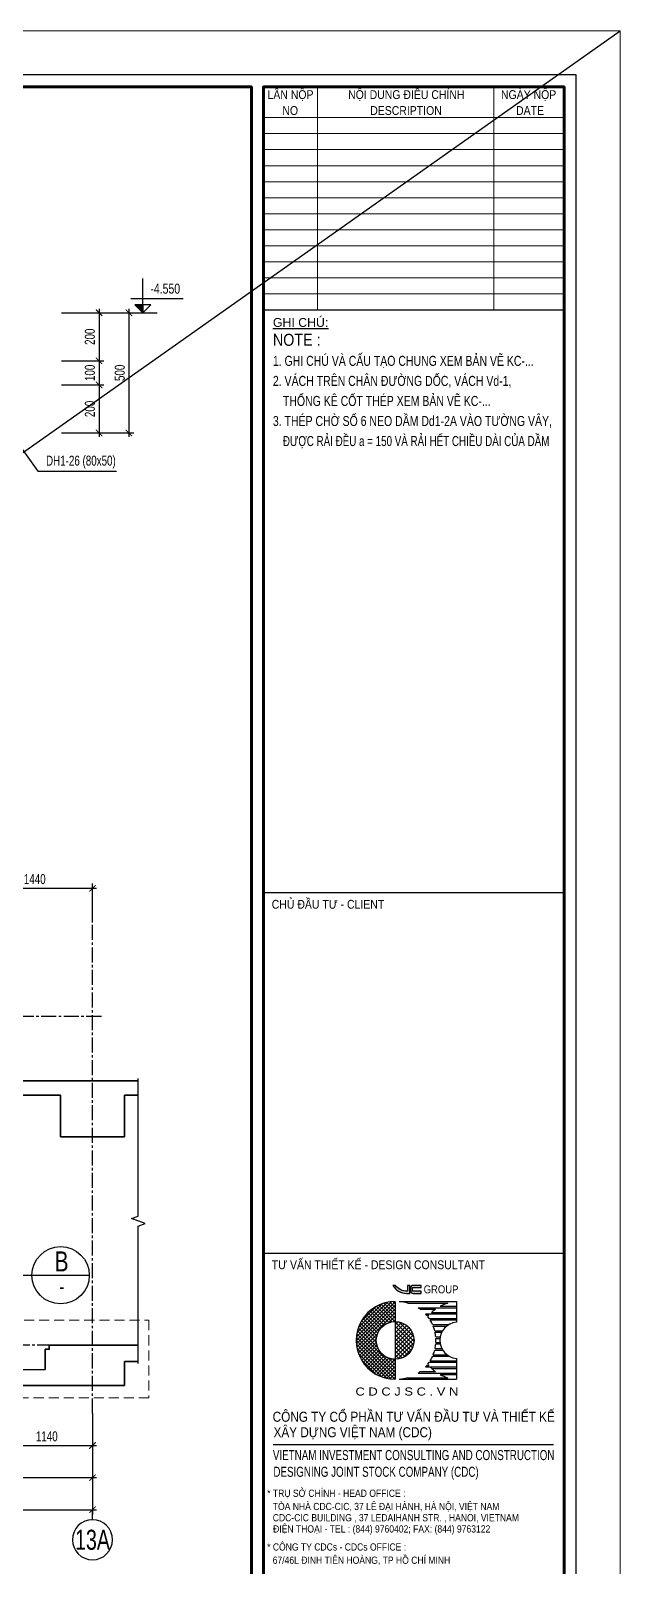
# Model space of a CAD drawing. Header units: millimetres. Extents: x 0 to 168200, y 0 to 59400.
# Drawn here: x 69396 to 84100, y 21098 to 59400 of the extents above; entities that cross this region are included whole.
import ezdxf
from ezdxf.enums import TextEntityAlignment as Align

# ---------------------------------------------------------------- set-up
doc = ezdxf.new("R2010")
doc.units = ezdxf.units.MM
doc.header["$LTSCALE"] = 500
doc.header["$MEASUREMENT"] = 0
doc.linetypes.add('CENTER2', pattern=[1.125, 0.75, -0.125, 0.125, -0.125])
doc.linetypes.add('DASHED', pattern=[0.75, 0.5, -0.25])
doc.layers.get('DEFPOINTS').update_dxf_attribs({"lineweight": 15})
doc.layers.add('02.CDC.DIM', color=1, linetype='Continuous', lineweight=20)
for name, color, linetype in [('CDC -TEXT KHUNG', 7, 'Continuous'), ('CDC-KHUNGTEN', 9, 'Continuous'), ('CDC.01.AXIS', 160, 'CENTER2'), ('CDC.02.DIM', 1, 'Continuous'), ('CDC.03.BORDER', 3, 'Continuous'), ('CDC.06.TEXT', 2, 'Continuous'), ('CDC.10.HATCH', 251, 'Continuous'), ('CDC.11.NOTE', 8, 'Continuous')]:
    doc.layers.add(name, color=color, linetype=linetype)
doc.layers.add('KCS_Plotter', color=11, linetype='Continuous', plot=False)
doc.styles.add('Arial', font='arial.ttf', dxfattribs={"height": 663.884731})
doc.styles.add('Arial_4', font='arial.ttf', dxfattribs={"width": 0.75, "height": 3})
doc.styles.add('BIGTEXT', font='arial.ttf', dxfattribs={"width": 0.8})
doc.styles.add('KCS_SMTEXT', font='arial.ttf', dxfattribs={"width": 0.7})
doc.styles.add('KT CDC', font='arial.ttf', dxfattribs={"width": 0.85})
doc.styles.add('SMTEXT', font='arial.ttf', dxfattribs={"width": 0.7})
doc.dimstyles.new('KCS_DIM100 SC2', dxfattribs={"dimscale": 100, "dimtxt": 2.5, "dimasz": 1.6, "dimexe": 1.2, "dimexo": 0, "dimgap": 1, "dimtad": 1, "dimdec": 0, "dimlfac": 0.5, "dimzin": 0, "dimdsep": 46, "dimtxsty": 'KCS_SMTEXT', "dimblk": 'ARCHTICK', "dimcen": 0, "dimdle": 1, "dimclrd": 256, "dimclre": 256, "dimclrt": 2, "dimadec": 0, "dimazin": 0, "dimtfac": 1, "dimtdec": 0, "dimtix": 1, "dimtmove": 2, "dimatfit": 3, "dimfxl": 1, "dimtolj": 1, "dimtzin": 0, "dimarcsym": 0})
doc.dimstyles.new('KCS_DIM100 SC6', dxfattribs={"dimscale": 100, "dimtxt": 2.5, "dimasz": 1.6, "dimexe": 1.2, "dimexo": 0, "dimgap": 1, "dimtad": 1, "dimdec": 0, "dimlfac": 0.166667, "dimzin": 0, "dimdsep": 46, "dimtxsty": 'KCS_SMTEXT', "dimblk": 'ARCHTICK', "dimcen": 0, "dimdle": 1, "dimclrd": 256, "dimclre": 256, "dimclrt": 2, "dimadec": 0, "dimazin": 0, "dimtfac": 1, "dimtdec": 0, "dimtix": 1, "dimtmove": 2, "dimatfit": 3, "dimfxl": 1, "dimtolj": 1, "dimtzin": 0, "dimarcsym": 0})

# ---------------------------------------------------------------- blocks, each defined once
blk = doc.blocks.new('_ArchTick')
at = {"color": 0, "linetype": 'ByBlock', "const_width": 0.15}
blk.add_lwpolyline([(-0.5, -0.5), (0.5, 0.5)], dxfattribs=at)
blk = doc.blocks.new('*D11')
at = {"layer": 'CDC.02.DIM', "lineweight": -2, "transparency": 16777216}
for p, q in [((53396, 24910), (53396, 23190)), ((70936, 24910), (70936, 23190)), ((53296, 23310), (71036, 23310))]:
    blk.add_line(p, q, dxfattribs=at)
at = {"layer": 'DEFPOINTS', "color": 0, "transparency": 16777216}
for p in [(53396, 24910), (70936, 24910), (70936, 23310)]:
    blk.add_point(p, dxfattribs=at)
at = {"layer": 'CDC.02.DIM', "lineweight": -2, "transparency": 16777216, "xscale": 160, "yscale": 160, "zscale": 160, "rotation": 180}
blk.add_blockref('_ArchTick', (53396, 23310), dxfattribs=at)
at = {"layer": 'CDC.02.DIM', "lineweight": -2, "transparency": 16777216, "xscale": 160, "yscale": 160, "zscale": 160}
blk.add_blockref('_ArchTick', (70936, 23310), dxfattribs=at)
at = {"layer": 'CDC.02.DIM', "color": 2, "transparency": 16777216, "insert": (62166, 23538), "char_height": 250, "attachment_point": 5, "style": 'KCS_SMTEXT'}
blk.add_mtext('\\A1;8770', dxfattribs=at)
blk = doc.blocks.new('*D41')
at = {"layer": 'CDC.02.DIM', "lineweight": -2, "transparency": 16777216}
for p, q in [((70164, 52366), (71220, 52366)), ((71100, 52466), (71100, 51066)), ((70164, 51166), (71220, 51166))]:
    blk.add_line(p, q, dxfattribs=at)
at = {"layer": 'DEFPOINTS', "color": 0, "transparency": 16777216}
for p in [(70164, 52366), (70164, 51166), (71100, 51166)]:
    blk.add_point(p, dxfattribs=at)
at = {"layer": 'CDC.02.DIM', "lineweight": -2, "transparency": 16777216, "xscale": 160, "yscale": 160, "zscale": 160}
for p, rotation in [((71100, 52366), 90), ((71100, 51166), 270)]:
    blk.add_blockref('_ArchTick', p, dxfattribs=dict(at, rotation=rotation))
at = {"layer": 'CDC.02.DIM', "color": 2, "transparency": 16777216, "insert": (70872, 51766), "char_height": 250, "attachment_point": 5, "rotation": 90, "style": 'KCS_SMTEXT'}
blk.add_mtext('\\A1;200', dxfattribs=at)
blk = doc.blocks.new('*D42')
at = {"layer": 'CDC.02.DIM', "lineweight": -2, "transparency": 16777216}
for p, q in [((70164, 51166), (71220, 51166)), ((71100, 51266), (71100, 50466)), ((70164, 50566), (71220, 50566))]:
    blk.add_line(p, q, dxfattribs=at)
at = {"layer": 'DEFPOINTS', "color": 0, "transparency": 16777216}
for p in [(70164, 51166), (70164, 50566), (71100, 50566)]:
    blk.add_point(p, dxfattribs=at)
at = {"layer": 'CDC.02.DIM', "lineweight": -2, "transparency": 16777216, "xscale": 160, "yscale": 160, "zscale": 160}
for p, rotation in [((71100, 51166), 90), ((71100, 50566), 270)]:
    blk.add_blockref('_ArchTick', p, dxfattribs=dict(at, rotation=rotation))
at = {"layer": 'CDC.02.DIM', "color": 2, "transparency": 16777216, "insert": (70872, 50866), "char_height": 250, "attachment_point": 5, "rotation": 90, "style": 'KCS_SMTEXT'}
blk.add_mtext('\\A1;100', dxfattribs=at)
blk = doc.blocks.new('*D43')
at = {"layer": 'CDC.02.DIM', "lineweight": -2, "transparency": 16777216}
for p, q in [((70164, 50566), (71220, 50566)), ((71100, 50666), (71100, 49266)), ((70164, 49366), (71220, 49366))]:
    blk.add_line(p, q, dxfattribs=at)
at = {"layer": 'DEFPOINTS', "color": 0, "transparency": 16777216}
for p in [(70164, 50566), (70164, 49366), (71100, 49366)]:
    blk.add_point(p, dxfattribs=at)
at = {"layer": 'CDC.02.DIM', "lineweight": -2, "transparency": 16777216, "xscale": 160, "yscale": 160, "zscale": 160}
for p, rotation in [((71100, 50566), 90), ((71100, 49366), 270)]:
    blk.add_blockref('_ArchTick', p, dxfattribs=dict(at, rotation=rotation))
at = {"layer": 'CDC.02.DIM', "color": 2, "transparency": 16777216, "insert": (70872, 49966), "char_height": 250, "attachment_point": 5, "rotation": 90, "style": 'KCS_SMTEXT'}
blk.add_mtext('\\A1;200', dxfattribs=at)
blk = doc.blocks.new('*D44')
at = {"layer": 'CDC.02.DIM', "lineweight": -2, "transparency": 16777216}
for p, q in [((70164, 52366), (71965, 52366)), ((71845, 52466), (71845, 49266)), ((70164, 49366), (71965, 49366))]:
    blk.add_line(p, q, dxfattribs=at)
at = {"layer": 'DEFPOINTS', "color": 0, "transparency": 16777216}
for p in [(70164, 52366), (70164, 49366), (71845, 49366)]:
    blk.add_point(p, dxfattribs=at)
at = {"layer": 'CDC.02.DIM', "lineweight": -2, "transparency": 16777216, "xscale": 160, "yscale": 160, "zscale": 160}
for p, rotation in [((71845, 52366), 90), ((71845, 49366), 270)]:
    blk.add_blockref('_ArchTick', p, dxfattribs=dict(at, rotation=rotation))
at = {"layer": 'CDC.02.DIM', "color": 2, "transparency": 16777216, "insert": (71618, 50866), "char_height": 250, "attachment_point": 5, "rotation": 90, "style": 'KCS_SMTEXT'}
blk.add_mtext('\\A1;500', dxfattribs=at)
blk = doc.blocks.new('*D63')
at = {"layer": 'CDC.02.DIM', "lineweight": -2, "transparency": 16777216}
for p, q in [((68656, 24910), (68656, 23990)), ((70936, 24910), (70936, 23990)), ((68556, 24110), (71036, 24110))]:
    blk.add_line(p, q, dxfattribs=at)
at = {"layer": 'DEFPOINTS', "color": 0, "transparency": 16777216}
for p in [(68656, 24910), (70936, 24910), (70936, 24110)]:
    blk.add_point(p, dxfattribs=at)
at = {"layer": 'CDC.02.DIM', "lineweight": -2, "transparency": 16777216, "xscale": 160, "yscale": 160, "zscale": 160, "rotation": 180}
blk.add_blockref('_ArchTick', (68656, 24110), dxfattribs=at)
at = {"layer": 'CDC.02.DIM', "lineweight": -2, "transparency": 16777216, "xscale": 160, "yscale": 160, "zscale": 160}
blk.add_blockref('_ArchTick', (70936, 24110), dxfattribs=at)
at = {"layer": 'CDC.02.DIM', "color": 2, "transparency": 16777216, "insert": (69796, 24338), "char_height": 250, "attachment_point": 5, "style": 'KCS_SMTEXT'}
blk.add_mtext('\\A1;1140', dxfattribs=at)
blk = doc.blocks.new('*D148')
at = {"layer": 'CDC.02.DIM', "lineweight": -2, "transparency": 16777216}
for p, q in [((20496, 24910), (20496, 22390)), ((70936, 24110), (70936, 22390)), ((20396, 22510), (71036, 22510))]:
    blk.add_line(p, q, dxfattribs=at)
at = {"layer": 'DEFPOINTS', "color": 0, "transparency": 16777216}
for p in [(20496, 24910), (70936, 24110), (70936, 22510)]:
    blk.add_point(p, dxfattribs=at)
at = {"layer": 'CDC.02.DIM', "lineweight": -2, "transparency": 16777216, "xscale": 160, "yscale": 160, "zscale": 160, "rotation": 180}
blk.add_blockref('_ArchTick', (20496, 22510), dxfattribs=at)
at = {"layer": 'CDC.02.DIM', "lineweight": -2, "transparency": 16777216, "xscale": 160, "yscale": 160, "zscale": 160}
blk.add_blockref('_ArchTick', (70936, 22510), dxfattribs=at)
at = {"layer": 'CDC.02.DIM', "color": 2, "transparency": 16777216, "insert": (45716, 22738), "char_height": 250, "attachment_point": 5, "style": 'KCS_SMTEXT'}
blk.add_mtext('\\A1;25220', dxfattribs=at)
blk = doc.blocks.new('*D161')
at = {"layer": 'CDC.02.DIM', "lineweight": -2, "transparency": 16777216}
for p, q in [((67956, 38010), (71036, 38010)), ((68056, 37210), (68056, 38130)), ((70936, 37210), (70936, 38130))]:
    blk.add_line(p, q, dxfattribs=at)
at = {"layer": 'DEFPOINTS', "color": 0, "transparency": 16777216}
for p in [(70936, 38010), (68056, 37210), (70936, 37210)]:
    blk.add_point(p, dxfattribs=at)
at = {"layer": 'CDC.02.DIM', "lineweight": -2, "transparency": 16777216, "xscale": 160, "yscale": 160, "zscale": 160, "rotation": 180}
blk.add_blockref('_ArchTick', (68056, 38010), dxfattribs=at)
at = {"layer": 'CDC.02.DIM', "lineweight": -2, "transparency": 16777216, "xscale": 160, "yscale": 160, "zscale": 160}
blk.add_blockref('_ArchTick', (70936, 38010), dxfattribs=at)
at = {"layer": 'CDC.02.DIM', "color": 2, "transparency": 16777216, "insert": (69496, 38238), "char_height": 250, "attachment_point": 5, "style": 'KCS_SMTEXT'}
blk.add_mtext('\\A1;1440', dxfattribs=at)
blk = doc.blocks.new('_Axis name')
at = {"layer": 'CDC.02.DIM'}
blk.add_line((0, 2.5), (0, 0), dxfattribs=at)
blk.add_circle((0, 7.5), 5, dxfattribs=at)
at = {"layer": 'CDC.02.DIM', "style": 'BIGTEXT', "width": 0.75}
blk.add_attdef('.', text='', height=5, dxfattribs=at).set_placement((0, 7.5), align=Align.MIDDLE)
blk = doc.blocks.new('CDTA1')
at = {"layer": 'CDC-KHUNGTEN', "color": 6, "lineweight": 25}
blk.add_line((0, 90), (-75, 90), dxfattribs=at)
at = {"layer": 'CDC-KHUNGTEN', "color": 6, "style": 'KT CDC', "width": 0.85}
blk.add_text('CHỦ ĐẦU TƯ - CLIENT', height=2.2, dxfattribs=at).set_placement((-72.93, 86))
blk = doc.blocks.new('LOGOmoi')
at = {"layer": 'CDC -TEXT KHUNG'}
h = blk.add_hatch(color=1, dxfattribs=at)
h.paths.add_polyline_path([(1.46, 5.45), (1.26, 5.45), (1.26, 4.88), (1.21, 4.88, -0.237912), (0.06, 5.45), (-0.2, 5.45, 0.272847), (1.14, 4.66), (1.46, 4.66)])
h.paths.add_polyline_path([(2.59, 5.45), (1.8, 5.45, 0.414214), (1.54, 5.2), (1.54, 4.92, 0.414214), (1.8, 4.66), (2.59, 4.66), (2.59, 4.87), (1.8, 4.87, -0.414214), (1.74, 4.92), (1.74, 5.2, -0.414214), (1.8, 5.25), (2.59, 5.25)])
h = blk.add_hatch(dxfattribs=at)
h.set_pattern_fill('ANSI37', color=102, scale=2.293939, angle=360, style=0)
h.set_pattern_definition([(45, (-2844.4439, 636.61023), (-0.178426552, 0.178426553), []), (135, (-2844.4439, 636.61023), (-0.178426552, -0.178426553), [])])
edge = h.paths.add_edge_path()
edge.add_arc((0.02, 0), 1.87, 90, 270)
edge.add_line((0.02, -1.88), (0.02, -3.84))
edge.add_line((0.02, -3.84), (-0.17, -3.84))
edge.add_line((-0.17, -3.84), (-0.36, -3.83))
edge.add_line((-0.36, -3.83), (-0.55, -3.8))
edge.add_line((-0.55, -3.8), (-0.73, -3.77))
edge.add_line((-0.73, -3.77), (-0.92, -3.73))
edge.add_line((-0.92, -3.73), (-1.1, -3.68))
edge.add_line((-1.1, -3.68), (-1.28, -3.62))
edge.add_line((-1.28, -3.62), (-1.45, -3.55))
edge.add_line((-1.45, -3.55), (-1.63, -3.48))
edge.add_line((-1.63, -3.48), (-1.79, -3.39))
edge.add_line((-1.79, -3.39), (-1.96, -3.3))
edge.add_line((-1.96, -3.3), (-2.12, -3.2))
edge.add_line((-2.12, -3.2), (-2.27, -3.09))
edge.add_line((-2.27, -3.09), (-2.42, -2.97))
edge.add_line((-2.42, -2.97), (-2.56, -2.85))
edge.add_line((-2.56, -2.85), (-2.7, -2.72))
edge.add_line((-2.7, -2.72), (-2.83, -2.58))
edge.add_line((-2.83, -2.58), (-2.95, -2.44))
edge.add_line((-2.95, -2.44), (-3.07, -2.29))
edge.add_line((-3.07, -2.29), (-3.18, -2.14))
edge.add_line((-3.18, -2.14), (-3.28, -1.98))
edge.add_line((-3.28, -1.98), (-3.37, -1.81))
edge.add_line((-3.37, -1.81), (-3.46, -1.64))
edge.add_line((-3.46, -1.64), (-3.53, -1.47))
edge.add_line((-3.53, -1.47), (-3.6, -1.3))
edge.add_line((-3.6, -1.3), (-3.66, -1.12))
edge.add_line((-3.66, -1.12), (-3.71, -0.93))
edge.add_line((-3.71, -0.93), (-3.75, -0.75))
edge.add_line((-3.75, -0.75), (-3.79, -0.56))
edge.add_line((-3.79, -0.56), (-3.81, -0.38))
edge.add_line((-3.81, -0.38), (-3.82, -0.19))
edge.add_line((-3.82, -0.19), (-3.83, 0))
edge.add_line((-3.83, 0), (-3.82, 0.19))
edge.add_line((-3.82, 0.19), (-3.81, 0.38))
edge.add_line((-3.81, 0.38), (-3.79, 0.56))
edge.add_line((-3.79, 0.56), (-3.75, 0.75))
edge.add_line((-3.75, 0.75), (-3.71, 0.93))
edge.add_line((-3.71, 0.93), (-3.66, 1.12))
edge.add_line((-3.66, 1.12), (-3.6, 1.3))
edge.add_line((-3.6, 1.3), (-3.53, 1.47))
edge.add_line((-3.53, 1.47), (-3.46, 1.64))
edge.add_line((-3.46, 1.64), (-3.37, 1.81))
edge.add_line((-3.37, 1.81), (-3.28, 1.98))
edge.add_line((-3.28, 1.98), (-3.18, 2.14))
edge.add_line((-3.18, 2.14), (-3.07, 2.29))
edge.add_line((-3.07, 2.29), (-2.95, 2.44))
edge.add_line((-2.95, 2.44), (-2.83, 2.58))
edge.add_line((-2.83, 2.58), (-2.7, 2.72))
edge.add_line((-2.7, 2.72), (-2.56, 2.85))
edge.add_line((-2.56, 2.85), (-2.42, 2.97))
edge.add_line((-2.42, 2.97), (-2.27, 3.09))
edge.add_line((-2.27, 3.09), (-2.12, 3.2))
edge.add_line((-2.12, 3.2), (-1.96, 3.3))
edge.add_line((-1.96, 3.3), (-1.79, 3.39))
edge.add_line((-1.79, 3.39), (-1.63, 3.48))
edge.add_line((-1.63, 3.48), (-1.45, 3.55))
edge.add_line((-1.45, 3.55), (-1.28, 3.62))
edge.add_line((-1.28, 3.62), (-1.1, 3.68))
edge.add_line((-1.1, 3.68), (-0.92, 3.73))
edge.add_line((-0.92, 3.73), (-0.73, 3.77))
edge.add_line((-0.73, 3.77), (-0.55, 3.8))
edge.add_line((-0.55, 3.8), (-0.36, 3.83))
edge.add_line((-0.36, 3.83), (-0.17, 3.84))
edge.add_line((-0.17, 3.84), (0.02, 3.84))
edge.add_line((0.02, 3.84), (0.02, 1.87))
h = blk.add_hatch(dxfattribs=at)
h.set_pattern_fill('ANSI37', color=1, scale=2.293939, angle=360, style=0)
h.set_pattern_definition([(45, (-486.53502, -144.21504), (-0.20275745, 0.20275745), []), (135, (-486.53502, -144.21504), (-0.20275745, -0.20275745), [])])
h.paths.add_polyline_path([(0.02, 1.87), (0.02, -1.81), (0.02, -1.88, 0.414214), (1.89, 0, 0.414214)])
at = {"layer": 'CDC -TEXT KHUNG', "color": 102}
for p, q in [((0.02, 3.84), (0.02, -1.81)), ((0.42, 3.85), (6.1, 3.85)), ((1.28, 3.7), (5.24, 3.7)), ((2.3, 3.24), (6.1, 3.24)), ((2.51, 3.09), (4.01, 3.09)), ((4.47, 3.39), (6.1, 3.39)), ((6.1, 3.85), (6.1, 1.81)), ((3.03, 2.63), (6.1, 2.63)), ((3.16, 2.49), (3.36, 2.49)), ((3.4, 2.17), (6.1, 2.17)), ((3.49, 2.03), (6.1, 2.03)), ((3.64, 2.78), (6.1, 2.78)), ((3.74, 1.57), (5.37, 1.57)), ((3.8, 1.42), (5.15, 1.42)), ((3.95, 0.96), (4.75, 0.96)), ((3.98, 0.81), (4.66, 0.81)), ((4.05, 0.35), (4.51, 0.35)), ((4.06, 0.2), (4.49, 0.2)), ((3.8, -1.42), (5.15, -1.42)), ((3.95, -0.96), (4.75, -0.96)), ((3.98, -0.81), (4.66, -0.81)), ((4.05, -0.35), (4.51, -0.35)), ((4.06, -0.2), (4.49, -0.2)), ((0.02, -1.81), (0.02, -3.84)), ((3.03, -2.63), (6.1, -2.63)), ((3.16, -2.49), (3.36, -2.49)), ((3.4, -2.17), (6.1, -2.17)), ((3.49, -2.03), (6.1, -2.03)), ((3.64, -2.78), (6.1, -2.78)), ((3.74, -1.57), (5.37, -1.57)), ((6.1, -1.79), (6.1, -3.84)), ((0.01, -3.84), (0.02, -3.84)), ((0.42, -3.84), (6.1, -3.84)), ((1.28, -3.7), (5.24, -3.7)), ((2.3, -3.24), (6.1, -3.24)), ((2.51, -3.09), (4.01, -3.09)), ((4.47, -3.39), (6.1, -3.39))]:
    blk.add_line(p, q, dxfattribs=at)
at = {"layer": 'CDC -TEXT KHUNG'}
blk.add_line((3.78, 1.21), (3.78, 1.21), dxfattribs=at)
at = {"layer": 'CDC -TEXT KHUNG', "color": 1}
for points in [[(1.46, 5.45), (1.26, 5.45), (1.26, 4.88), (1.21, 4.88, -0.237912), (0.06, 5.45), (-0.2, 5.45, 0.272847), (1.14, 4.66), (1.46, 4.66)], [(2.59, 5.45), (1.8, 5.45, 0.414214), (1.54, 5.2), (1.54, 4.92, 0.414214), (1.8, 4.66), (2.59, 4.66), (2.59, 4.87), (1.8, 4.87, -0.414214), (1.74, 4.92), (1.74, 5.2, -0.414214), (1.8, 5.25), (2.59, 5.25)]]:
    blk.add_lwpolyline(points, format="xyb", close=True, dxfattribs=at)
at = {"layer": 'CDC -TEXT KHUNG', "color": 102}
blk.add_circle((0.02, 0), 1.87, dxfattribs=at)
blk.add_arc((0, 0), 3.85, 89.7449, 270.2551, dxfattribs=at)
at = {"layer": 'CDC -TEXT KHUNG', "color": 112}
blk.add_ellipse((0.22, 0), major_axis=(-2.72, 2.72), ratio=1, start_param=-1.064136, end_param=-0.838054, dxfattribs=at)
at = {"layer": 'CDC -TEXT KHUNG', "color": 102}
for centre, major_axis, start_param, end_param in [((0.22, 0), (-2.72, 2.72), -1.423028, -1.355019), ((6.3, 0), (-2.72, 2.72), -0.147768, -0.022458), ((6.3, 0), (2.72, 2.72), 1.064136, 1.278853), ((0.22, 0), (2.72, 2.72), 6.199614, 6.251308), ((6.3, 0), (-2.72, 2.72), 0.083571, 0.124553), ((0.22, 0), (-2.72, 2.72), 4.527318, 4.587836), ((0.22, 0), (-2.72, 2.72), 4.346177, 4.481253), ((6.27, 0.01), (1.28, 1.28), 0.884906, 3.827483), ((0.22, 0), (-2.72, 2.72), 4.178765, 4.304301), ((0.22, 0), (2.72, 2.72), 5.589142, 5.7099), ((0.22, 0), (2.72, 2.72), 5.445131, 5.550443), ((0.22, 0), (-2.72, 2.72), 3.549681, 3.675216), ((0.22, 0), (-2.72, 2.72), 3.714878, 3.835636), ((0.22, 0), (-2.72, 2.72), 3.17347, 3.225164), ((0.22, 0), (2.72, 2.72), 4.836942, 4.89746), ((6.3, 0), (-2.72, 2.72), 1.446243, 1.487225), ((0.22, 0), (2.72, 2.72), 4.943525, 5.078601), ((6.3, 0), (-2.72, 2.72), 1.538919, 1.718564), ((0.22, 0.01), (2.72, 2.72), 3.979647, 4.205729), ((0.22, 0), (-2.72, 2.72), 2.925816, 2.993825), ((6.3, 0), (2.72, 2.72), 3.433536, 3.648253)]:
    blk.add_ellipse(centre, major_axis=major_axis, ratio=1, start_param=start_param, end_param=end_param, dxfattribs=at)
at = {"layer": 'CDC -TEXT KHUNG', "color": 1, "style": 'KT CDC', "width": 0.85}
blk.add_text('GROUP', height=0.792, dxfattribs=at).set_placement((2.85, 4.67))
at = {"layer": 'CDC -TEXT KHUNG', "color": 102, "style": 'KT CDC', "width": 1.15}
blk.add_text('C D C J S C . V N', height=0.8, dxfattribs=at).set_placement((-3.92, -5.47))
blk = doc.blocks.new('Khung tên chuẩn')
at = {"layer": 'CDC-KHUNGTEN', "color": 8, "lineweight": 9}
for p, q in [((76550, 58000), (76550, 52433)), ((80950, 58000), (80950, 52433)), ((82700, 57233), (75200, 57233)), ((82700, 56833), (75200, 56833)), ((82700, 56433), (75200, 56433)), ((82700, 56033), (75200, 56033)), ((82700, 55633), (75200, 55633)), ((82700, 55233), (75200, 55233)), ((82700, 54833), (75200, 54833)), ((82700, 54433), (75200, 54433)), ((82700, 54033), (75200, 54033)), ((82700, 53633), (75200, 53633)), ((82700, 53233), (75200, 53233)), ((82700, 52833), (75200, 52833))]:
    blk.add_line(p, q, dxfattribs=at)
at = {"layer": 'CDC-KHUNGTEN', "color": 6, "lineweight": 25}
for p, q in [((82700, 52433), (75200, 52433)), ((82700, 28900), (75200, 28900))]:
    blk.add_line(p, q, dxfattribs=at)
at = {"layer": 'CDC-KHUNGTEN', "color": 6}
blk.add_line((75439, 24136), (82433, 24136), dxfattribs=at)
at = {"layer": 'CDC-KHUNGTEN', "color": 8}
blk.add_lwpolyline([(75096, 1100), (83000, 1100), (83000, 58300), (3000, 58300), (3000, 1100), (75096, 1100)], dxfattribs=at)
at = {"layer": 'CDC-KHUNGTEN', "color": 255, "lineweight": 60}
blk.add_lwpolyline([(74900, 1400), (74900, 58000), (3300, 58000), (3300, 1400), (74900, 1400)], close=True, dxfattribs=at)
blk.add_lwpolyline([(75200, 1400), (82700, 1400), (82700, 58000), (75200, 58000), (75200, 1400)], dxfattribs=at)
at = {"layer": 'DEFPOINTS', "color": 1, "ltscale": 0.2}
blk.add_lwpolyline([(0, 0), (0, 59400), (84100, 59400), (84100, 0), (0, 0)], close=True, dxfattribs=at)
at = {"layer": 'CDC-KHUNGTEN'}
for name, p, xscale, yscale, zscale in [('CDTA1', (82700, 28900), 100, 100, 100), ('LOGOmoi', (78480, 26732), 251.3908497502836, 251.3908497502836, 251.3908497502836)]:
    blk.add_blockref(name, p, dxfattribs=dict(at, xscale=xscale, yscale=yscale, zscale=zscale))
at = {"layer": 'CDC -TEXT KHUNG', "color": 7, "style": 'KT CDC', "width": 0.85}
for s, p in [('NO', (75672, 57299)), ('DESCRIPTION', (77863, 57299)), ('DATE', (81501, 57299))]:
    blk.add_text(s, height=220, dxfattribs=at).set_placement(p)
at = {"layer": 'CDC -TEXT KHUNG', "style": 'KT CDC', "width": 0.85}
blk.add_text('TƯ VẤN THIẾT KẾ - DESIGN CONSULTANT', height=220, dxfattribs=at).set_placement((78066, 28509), align=Align.CENTER)
at = {"layer": 'CDC -TEXT KHUNG', "char_height": 220, "attachment_point": 2, "line_spacing_factor": 0.941778, "style": 'KT CDC'}
for s, insert, width in [('LẦN NỘP', (75875, 57916), 1464.22), ('NỘI DUNG ĐIỀU CHỈNH', (78763, 57916), 3699.71), ('NGÀY NỘP', (81814, 57916), 1755.59)]:
    blk.add_mtext(s, dxfattribs=dict(at, insert=insert, width=width))
at = {"layer": 'CDC-KHUNGTEN', "color": 7, "style": 'Arial_4', "width": 0.85}
blk.add_text('NOTE :', height=300, dxfattribs=at).set_placement((75436, 51540))
at = {"layer": 'CDC-KHUNGTEN', "color": 6, "style": 'KT CDC'}
for s, height, width, p in [('CÔNG TY CỔ PHẦN TƯ VẤN ÐẦU TƯ VÀ THIẾT KẾ', 250, 0.84, (75430, 24703)), ('XÂY DỰNG VIỆT NAM (CDC)', 250, 0.84, (75452, 24317)), ('VIETNAM INVESTMENT CONSULTING AND CONSTRUCTION ', 250, 0.7, (75436, 23747)), ('DESIGNING JOINT STOCK COMPANY (CDC)', 250, 0.7, (75448, 23330)), ('* TRỤ SỞ CHÍNH - HEAD OFFICE :', 180, 0.85, (75294, 22830)), ('TÒA NHÀ CDC-CIC, 37 LÊ ĐẠI HÀNH, HÀ NỘI, VIỆT NAM', 180, 0.85, (75433, 22500)), ('CDC-CIC BUILDING , 37 LEDAIHANH STR. , HANOI, VIETNAM', 180, 0.85, (75433, 22220)), ('ĐIỆN THOẠI - TEL : (844) 9760402; FAX: (844) 9763122', 180, 0.85, (75441, 21940)), ('* CÔNG TY CDCs - CDCs OFFICE :', 180, 0.85, (75292, 21490)), ('67/46L ĐINH TIÊN HOÀNG, TP HỒ CHÍ MINH', 180, 0.85, (75430, 21160))]:
    blk.add_text(s, height=height, dxfattribs=dict(at, width=width)).set_placement(p)
at = {"layer": 'CDC-KHUNGTEN', "color": 6, "insert": (75436, 52233), "char_height": 220, "width": 1881.96, "attachment_point": 1, "style": 'Arial'}
blk.add_mtext('{\\LGHI CHÚ:}', dxfattribs=at)

msp = doc.modelspace()

# ---------------------------------------------------------------- hatches: boundary and pattern name
at = {"layer": 'CDC.10.HATCH'}
msp.add_hatch(color=256, dxfattribs=at).paths.add_polyline_path([(71995.5, 52566.4), (72195.5, 52366.4), (72195.5, 52566.4)])

# ---------------------------------------------------------------- linework, layer by layer
at = {"layer": 'CDC.01.AXIS'}
for p, q in [((70936.1, 24910.1), (70936.1, 37610.1)), ((71157.3, 34810.1), (6771.3, 34810.1)), ((71157.3, 33210.1), (6816.1, 33210.1)), ((71057.3, 26610.1), (6816.1, 26610.1))]:
    msp.add_line(p, q, dxfattribs=at)
at = {"layer": 'CDC.02.DIM', "linetype": 'Continuous'}
for p, q in [((71905.7, 29772.6), (72077.4, 29835.1)), ((72249.1, 29647.6), (71905.7, 29772.6)), ((72077.4, 29585.1), (72249.1, 29647.6))]:
    msp.add_line(p, q, dxfattribs=at)
at = {"layer": 'CDC.02.DIM'}
for points in [[(72195.5, 52566.4), (72195.5, 52366.4), (72395.5, 52566.4), (71995.5, 52566.4), (72195.5, 52366.4), (72195.5, 53216.4)], [(71895.5, 52716.4), (73195.5, 52716.4)], [(71845.5, 52366.4), (72545.5, 52366.4)]]:
    msp.add_lwpolyline(points, dxfattribs=at)
at = {"layer": 'CDC.02.DIM', "linetype": 'Continuous'}
for points in [[(72077.4, 29835.1), (72077.4, 33265.1)], [(72077.4, 26155.1), (72077.4, 29585.1)]]:
    msp.add_lwpolyline(points, dxfattribs=at)
at = {"layer": 'CDC.03.BORDER', "lineweight": 35}
for p, q in [((67056.1, 33210.1), (72077.4, 33210.1)), ((70136.1, 32850.1), (67856.1, 32850.1)), ((70136.1, 31810.1), (70136.1, 32850.1)), ((71736.1, 32850.1), (71736.1, 31810.1)), ((72077.4, 32850.1), (71736.1, 32850.1)), ((71736.1, 31810.1), (70136.1, 31810.1)), ((69756.1, 26010.1), (69756.1, 26510.1)), ((72077.4, 26210.1), (71736.1, 26210.1)), ((71736.1, 26210.1), (71736.1, 25610.1)), ((71736.1, 25610.1), (67456.1, 25610.1))]:
    msp.add_line(p, q, dxfattribs=at)
at = {"layer": 'CDC.03.BORDER'}
msp.add_line((68656.1, 26010.1), (69756.1, 26010.1), dxfattribs=at)
at = {"layer": 'CDC.03.BORDER', "lineweight": 35}
msp.add_lwpolyline([(69756.1, 26510.1), (69856.1, 26510.1), (69856.1, 26610.1), (72077.4, 26610.1)], dxfattribs=at)
at = {"layer": 'CDC.06.TEXT', "color": 1}
msp.add_line((69427.2, 28357), (70855.8, 28357), dxfattribs=at)
msp.add_circle((70141.5, 28357), 714.3, dxfattribs=at)
at = {"layer": 'CDC.11.NOTE'}
for points in [[(68894.4, 49366.4), (69576.9, 48409.9), (71536.8, 48409.9)], [(68725.9, 27234), (69071.9, 28357), (69427.2, 28357)]]:
    msp.add_lwpolyline(points, dxfattribs=at)
at = {"layer": 'CDC.11.NOTE', "linetype": 'DASHED', "lineweight": 5}
msp.add_lwpolyline([(66982.9, 27234), (72344, 27234), (72344, 25303.7), (66982.9, 25303.7)], close=True, dxfattribs=at)
at = {"layer": 'KCS_Plotter'}
msp.add_line((0, 0), (84100, 59400), dxfattribs=at)

# ---------------------------------------------------------------- block references
msp.add_blockref('Khung tên chuẩn', (0, 0))
at = {"layer": '02.CDC.DIM'}
ref = msp.add_blockref('_Axis name', (70936.1, 22510.1), dxfattribs=dict(at, xscale=-100, yscale=100, zscale=100, rotation=180))
ref.add_attrib('.', '13A', dxfattribs={"layer": 'CDC.02.DIM', "height": 500, "style": 'BIGTEXT', "width": 0.7}).set_placement((70936.1, 21760.1), align=Align.MIDDLE)

# ---------------------------------------------------------------- texts
at = {"layer": 'CDC.02.DIM', "style": 'SMTEXT', "width": 0.75}
msp.add_text('-4.550 ', height=250, dxfattribs=at).set_placement((73195.5, 52841.4), align=Align.RIGHT)
at = {"layer": 'CDC.06.TEXT', "style": 'KCS_SMTEXT'}
for s, width, p in [('1. GHI CHÚ VÀ CẤU TẠO CHUNG XEM BẢN VẼ KC-...', 0.75, (75435.8, 51040)), ('2. VÁCH TRÊN CHÂN ĐƯỜNG DỐC, VÁCH Vd-1, ', 0.75, (75435.8, 50540)), ('THỐNG KÊ CỐT THÉP XEM BẢN VẼ KC-...', 0.75, (75685.8, 50040)), ('3. THÉP CHỜ SỐ 6 NEO DẦM Dd1-2A VÀO TƯỜNG VÂY,', 0.75, (75435.8, 49540)), ('ĐƯỢC RẢI ĐỀU a = 150 VÀ RẢI HẾT CHIỀU DÀI CỦA DẦM', 0.7, (75685.8, 49040))]:
    msp.add_text(s, height=250, dxfattribs=dict(at, width=width)).set_placement(p)
at = {"layer": 'CDC.06.TEXT', "linetype": 'ByBlock', "style": 'KCS_SMTEXT', "width": 0.7}
msp.add_text('DH1-26 (80x50)', height=249.975, dxfattribs=at).set_placement((69777.7, 48676.4), align=Align.MIDDLE_LEFT)
at = {"layer": 'CDC.06.TEXT', "style": 'SMTEXT', "width": 0.75}
for s, height, p in [('B', 500, (70165.7, 28703)), ('-', 357.1, (70171.1, 28073.4))]:
    msp.add_text(s, height=height, dxfattribs=at).set_placement(p, align=Align.MIDDLE_CENTER)

# ---------------------------------------------------------------- dimensions: what is measured, and where the dimension line sits
at = {"layer": 'CDC.02.DIM'}
for base, p1, p2, picture, middle in [((71099.5, 51166.4), (70164.1, 52366.4), (70164.1, 51166.4), '*D41', (70871.9, 51766.4)), ((71845.5, 49366.4), (70164.1, 52366.4), (70164.1, 49366.4), '*D44', (71617.8, 50866.4)), ((71099.5, 50566.4), (70164.1, 51166.4), (70164.1, 50566.4), '*D42', (70871.9, 50866.4)), ((71099.5, 49366.4), (70164.1, 50566.4), (70164.1, 49366.4), '*D43', (70871.9, 49966.4))]:
    dim = msp.add_linear_dim(base=base, p1=p1, p2=p2, angle=90, dimstyle='KCS_DIM100 SC6', dxfattribs=at)
    dim.commit()
    dim.dimension.update_dxf_attribs({"geometry": picture, "text_midpoint": middle})
for base, p1, p2, picture, middle in [((70936.1, 38010.1), (68056.1, 37210.1), (70936.1, 37210.1), '*D161', (69496.1, 38237.8)), ((70936.1, 22510.1), (20496.1, 24910.1), (70936.1, 24110.1), '*D148', (45716.1, 22737.8)), ((70936.1, 23310.1), (53396.1, 24910.1), (70936.1, 24910.1), '*D11', (62166.1, 23537.8)), ((70936.1, 24110.1), (68656.1, 24910.1), (70936.1, 24910.1), '*D63', (69796.1, 24337.8))]:
    dim = msp.add_linear_dim(base=base, p1=p1, p2=p2, dimstyle='KCS_DIM100 SC2', dxfattribs=at)
    dim.commit()
    dim.dimension.update_dxf_attribs({"geometry": picture, "text_midpoint": middle})

doc.saveas('drawing.dxf')
